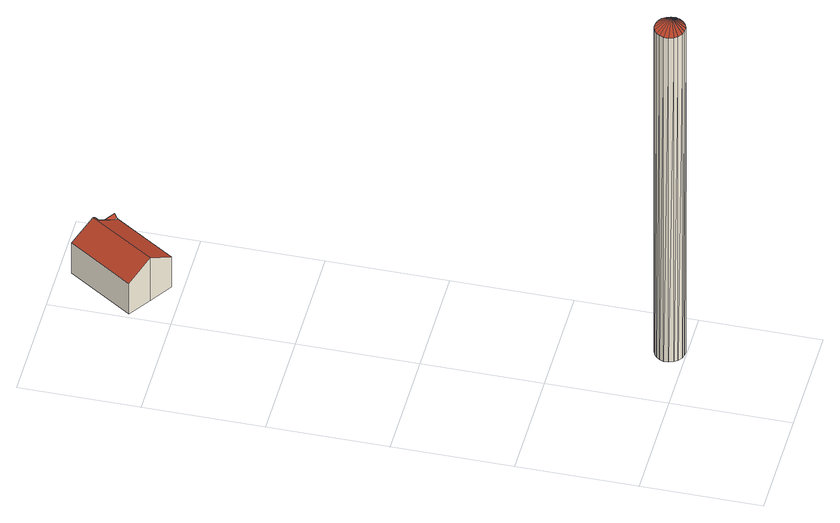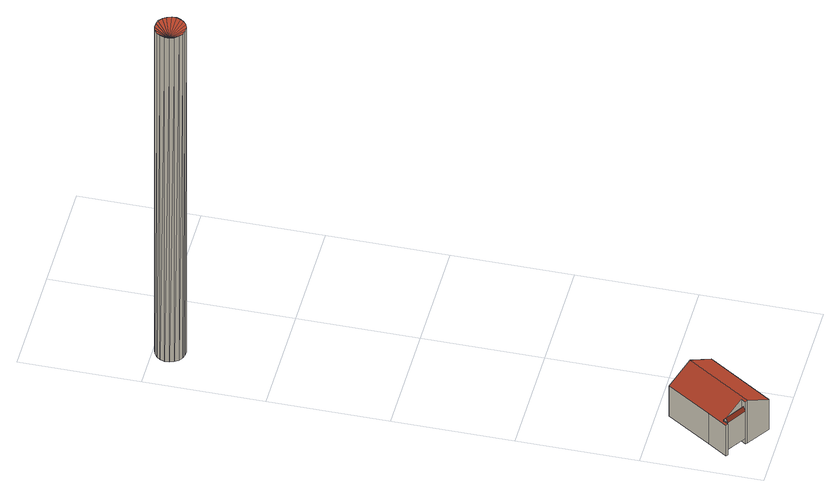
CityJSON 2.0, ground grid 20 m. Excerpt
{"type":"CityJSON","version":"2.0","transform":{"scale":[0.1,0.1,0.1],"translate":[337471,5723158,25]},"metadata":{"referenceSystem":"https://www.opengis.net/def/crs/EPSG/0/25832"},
"CityObjects":{
"building1":{"type":"Building","attributes":{"Geometrietyp2DReferenz":"1000","Gemeindeschluessel":"05170048","function":"51002_1251","roofType":"1000","measuredHeight":67.83},"geometry":[{"type":"Solid","lod":"2","boundaries":[[[[0,1,2]],[[1,3,2]],[[4,5,0]],[[5,1,0]],[[6,7,4]],[[7,5,4]],[[8,9,6]],[[9,7,6]],[[10,11,8]],[[11,9,8]],[[12,13,10]],[[13,11,10]],[[14,15,12]],[[15,13,12]],[[16,17,14]],[[17,15,14]],[[18,19,16]],[[19,17,16]],[[20,21,18]],[[21,19,18]],[[22,23,20]],[[23,21,20]],[[24,25,22]],[[25,23,22]],[[26,27,24]],[[27,25,24]],[[28,29,26]],[[29,27,26]],[[30,31,28]],[[31,29,28]],[[32,33,30]],[[33,31,30]],[[34,35,32]],[[35,33,32]],[[36,37,34]],[[37,35,34]],[[38,39,36]],[[39,37,36]],[[2,3,38]],[[3,39,38]],[[3,1,39]],[[1,5,39]],[[5,7,39]],[[7,9,39]],[[9,11,39]],[[11,13,39]],[[13,15,39]],[[15,17,39]],[[17,19,39]],[[19,21,39]],[[21,23,39]],[[23,25,39]],[[25,27,39]],[[27,29,39]],[[29,31,39]],[[31,33,39]],[[33,35,39]],[[35,37,39]],[[0,2,4]],[[2,38,4]],[[38,36,4]],[[36,34,4]],[[34,32,4]],[[32,30,4]],[[30,28,4]],[[28,26,4]],[[26,24,4]],[[24,22,4]],[[22,20,4]],[[20,18,4]],[[18,16,4]],[[16,14,4]],[[14,12,4]],[[12,10,4]],[[10,8,4]],[[8,6,4]]]],"semantics":{"surfaces":[{"type":"WallSurface"},{"type":"GroundSurface"},{"type":"RoofSurface"}],"values":[[0,0,0,0,0,0,0,0,0,0,0,0,0,0,0,0,0,0,0,0,0,0,0,0,0,0,0,0,0,0,0,0,0,0,0,0,0,0,0,0,1,1,1,1,1,1,1,1,1,1,1,1,1,1,1,1,1,1,2,2,2,2,2,2,2,2,2,2,2,2,2,2,2,2,2,2]]}}]},
"building2":{"type":"Building","attributes":{"Gemeindeschluessel":"05170048","Geometrietyp2DReferenz":"3000","function":"31001_1010"},"address":[{"country":"Germany","locality":"Wesel","thoroughfareNumber":"41","thoroughfareName":"Kasselweg"}],"children":["building2-1","building2-2"]},
"building2-1":{"type":"BuildingPart","attributes":{"roofType":"3100","measuredHeight":8.86},"parents":["building2"],"geometry":[{"type":"MultiSurface","lod":"2","boundaries":[[[40,41,42,43]],[[44,45,41,40]],[[46,47,45,44]],[[48,49,47,46]],[[50,51,49,48]],[[52,53,51,50]],[[54,55,56,57]],[[43,42,55,54]],[[40,43,54,57,58,59,52,50,44]],[[48,46,44,50]],[[41,45,47,49,51,53,60,61,56,55,42]],[[62,63,60,53]],[[52,59,64,65]],[[63,62,65,64]],[[63,66,61,60]],[[59,67,64]],[[64,67,58,66,63]],[[66,68,56,61]],[[58,57,68,66]]],"semantics":{"surfaces":[{"type":"WallSurface"},{"type":"RoofSurface"},{"type":"GroundSurface"},{"type":"ClosureSurface"}],"values":[0,0,0,0,0,0,0,0,1,1,2,0,0,3,0,0,3,0,3]}}]},
"building2-2":{"type":"BuildingPart","attributes":{"roofType":"3100","measuredHeight":6.26},"address":[{"country":"Germany","locality":"Wesel","thoroughfareNumber":"41","thoroughfareName":"Kasselweg"}],"parents":["building2"],"geometry":[{"type":"MultiSurface","lod":"2","boundaries":[[[69,68,62,65]],[[64,70,65]],[[69,71,72]],[[72,71,70,64]],[[65,70,71,69]],[[63,62,68,66]],[[72,67,58]],[[58,67,64,63,66]],[[64,65,62,63]],[[69,72,58,57]],[[66,68,57,58]]],"semantics":{"surfaces":[{"type":"WallSurface"},{"type":"RoofSurface"},{"type":"GroundSurface"},{"type":"ClosureSurface"}],"values":[0,0,0,1,1,2,0,3,3,0,3]}}]}
},
"vertices":[
[142,39,683],[142,39,4],[138,45,683],[138,45,4],[145,32,683],[145,32,4],[145,24,683],[145,24,4],[142,16,683],[142,16,4],[138,10,683],[138,10,4],[131,5,683],[131,5,4],[124,3,683],[124,3,4],[116,3,683],[116,3,4],[109,5,683],[109,5,4],[102,10,683],[102,10,4],[98,16,683],[98,16,4],[95,24,683],[95,24,4],[95,32,683],[95,32,4],[98,39,683],[98,39,4],[102,45,683],[102,45,4],[109,50,683],[109,50,4],[116,52,683],[116,52,4],[124,52,683],[124,52,4],[131,50,683],[131,50,4],
[87,820,67],[87,820,4],[136,895,4],[136,895,67],[48,845,93],[48,845,4],[10,870,67],[10,870,4],[82,980,67],[82,980,4],[120,954,93],[120,954,4],[123,952,91],[123,952,4],[158,929,67],[158,929,4],[155,931,4],[155,931,69],[150,923,69],[118,944,91],[118,944,4],[150,923,4],[123,952,16],[118,944,16],[118,944,72],[123,952,72],[150,923,16],[145,926,72],[155,931,16],
[155,931,72],[120,948,79],[152,927,79],[150,923,72]
]}
